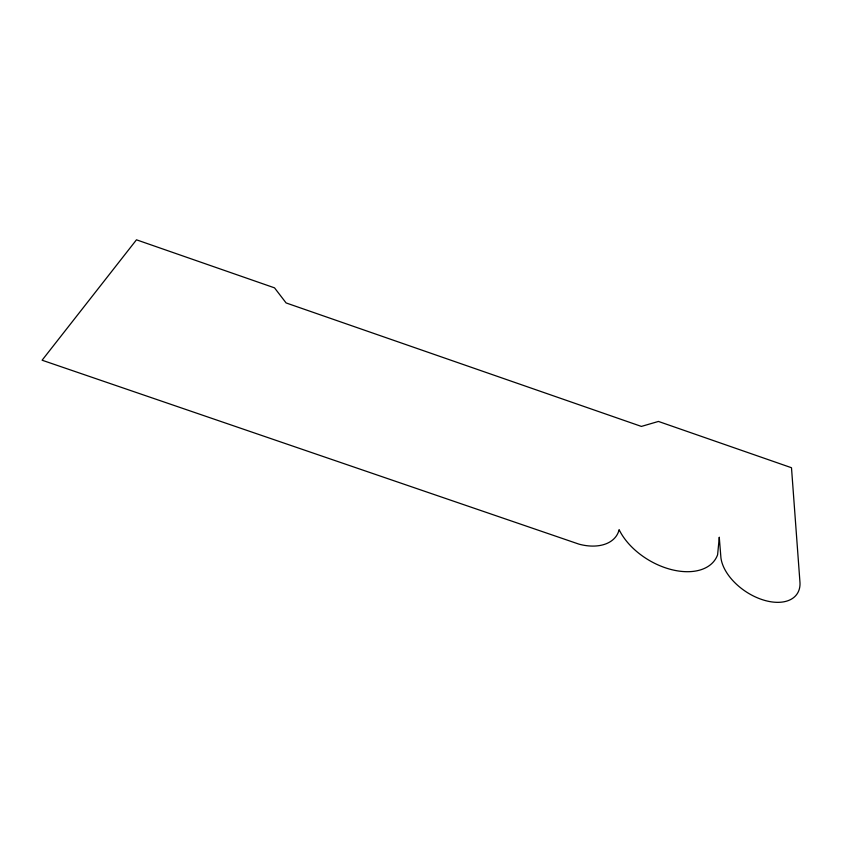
<?xml version="1.0" encoding="UTF-8"?>
<svg xmlns="http://www.w3.org/2000/svg" width="842" height="842" viewBox="0 0 842 842"><rect width="100%" height="100%" fill="white"/><g stroke="black" fill="none" stroke-linecap="round" stroke-linejoin="round"><path stroke-width="1.26" d="M719.279 537.354L717.616 554.71A56.656 35.375 30.5 0 1 671.369 569.581A56.656 35.375 30.5 0 1 619.112 529.66A43.437 28.26 27.6 0 1 578.991 544.153L42.1 360.218L136.478 239.812L274.524 287.848L286.101 302.941L641.394 426.42L658.444 421.442L791.491 467.731L799.9 581.485A44.205 26.639 33.7 0 1 763.936 600.178A44.205 26.639 33.7 0 1 720.941 557.962L719.279 537.354"/></g></svg>
